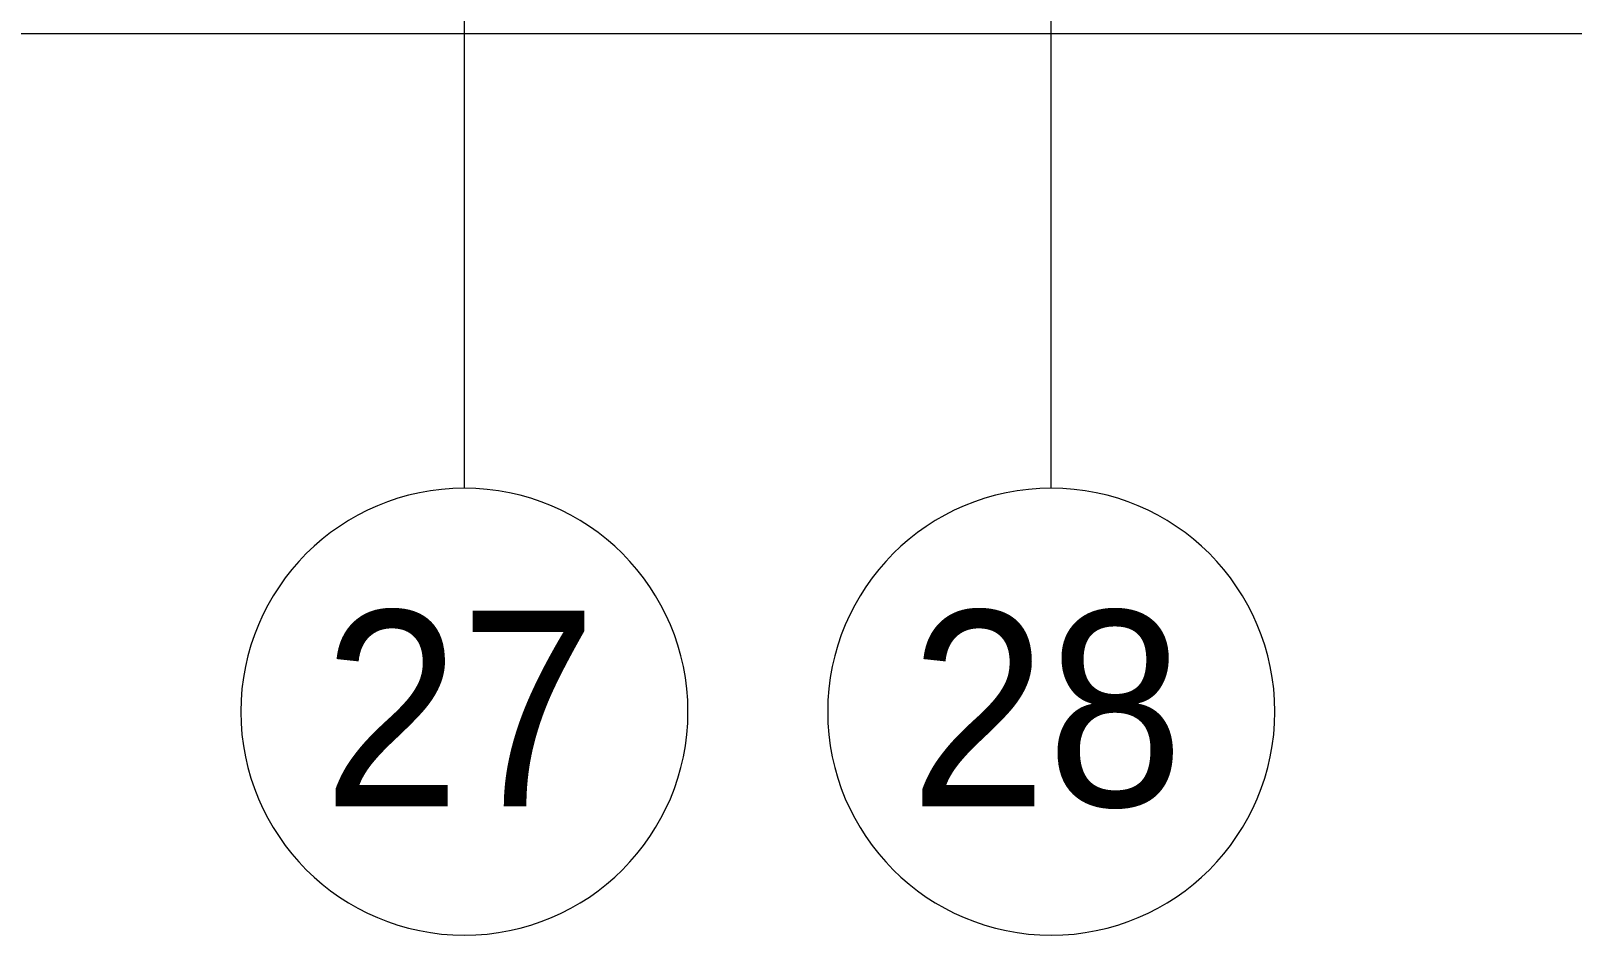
# Model space of a CAD drawing. Header units: millimetres. Extents: x -249154 to 415037, y -45458 to 354837.
# Drawn here: x 97123 to 102639, y 75680 to 78917 of the extents above; entities that cross this region are included whole.
import ezdxf

# ---------------------------------------------------------------- set-up
doc = ezdxf.new("R2010")
doc.units = ezdxf.units.MM
for name, color, linetype, lineweight in [('A-WALL', 7, 'Continuous', 5), ('Оси', 7, 'Continuous', 9), ('Оси-1', 7, 'Continuous', 20)]:
    doc.layers.add(name, color=color, linetype=linetype, lineweight=lineweight)
doc.styles.add('Arial', font='arial.ttf', dxfattribs={"width": 0.9, "height": 700})

# ---------------------------------------------------------------- blocks, each defined once
blk = doc.blocks.new('Ось сетки - D8-29747960-Объем проектирования 1 этажа')
at = {"layer": 'Оси-1'}
for start, end in [(360, 180), (180, 360)]:
    blk.add_arc((0, 0), 4, start, end, dxfattribs=at)
blk = doc.blocks.new('1floor')
at = {"layer": 'A-WALL'}
blk.add_line((108030, -280), (89180, -280), dxfattribs=at)
at = {"layer": 'Оси'}
for p, q in [((98610, -1906.3), (98610, 3093.7)), ((100710, -1906.3), (100710, 3093.7))]:
    blk.add_line(p, q, dxfattribs=at)
at = {"layer": 'Оси-1', "xscale": 199.9999999999999, "yscale": 199.9999999999999, "zscale": 199.9999999999999}
for p in [(98610, -2706.3), (100710, -2706.3)]:
    blk.add_blockref('Ось сетки - D8-29747960-Объем проектирования 1 этажа', p, dxfattribs=at)
at = {"layer": 'Оси', "char_height": 700, "width": 1212.151, "attachment_point": 1, "style": 'Arial'}
for s, insert in [('27', (98104.8, -2345)), ('28', (100204.8, -2345))]:
    blk.add_mtext(s, dxfattribs=dict(at, insert=insert))

msp = doc.modelspace()

# ---------------------------------------------------------------- block references
msp.add_blockref('1floor', (64.7, 79186.1))

doc.saveas('drawing.dxf')
